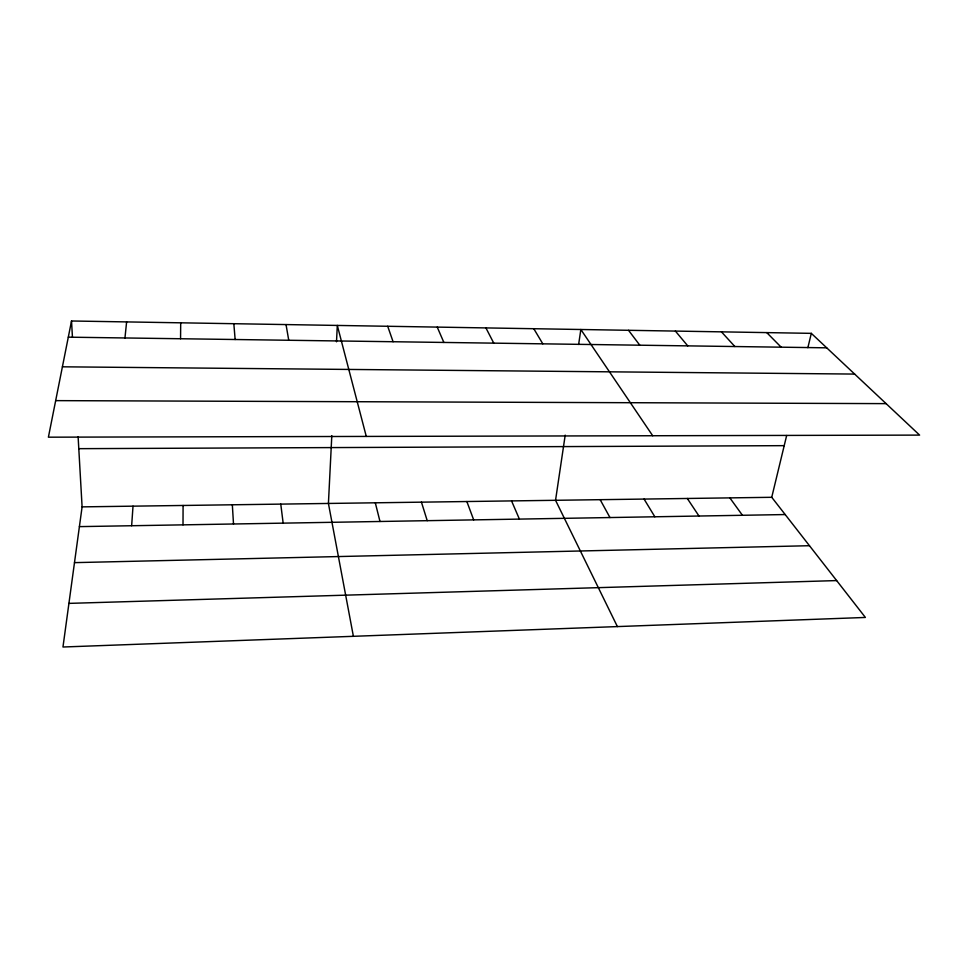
<?xml version="1.0" encoding="UTF-8"?>
<svg xmlns="http://www.w3.org/2000/svg" width="968" height="968" viewBox="0 0 968 968"><rect width="100%" height="100%" fill="white"/><g stroke="black" fill="none" stroke-linecap="round" stroke-linejoin="round"><path stroke-width="1.45" d="M183.012 524.85L183.085 505.465M180.556 338.752L180.701 322.816M331.806 435.648L328.418 503.445L353.393 636.315M336.501 341.801L337.312 325.429L366.279 436.423M131.648 525.733L133.015 506.155M124.957 337.965L126.614 321.908M78.118 436.81L82.098 506.869L62.968 647.011L865.392 617.451L771.738 497.298L786.657 435.515M565.203 435.14L555.547 500.299L617.39 626.586M578.634 344.451L580.848 329.507L652.71 435.745M71.523 320.989L48.4 437.185L919.6 435.104L811.317 333.355L71.523 320.989L72.455 337.348M807.869 347.669L811.317 333.355M68.922 603.379L836.642 580.582M74.488 562.638L809.478 545.71M79.4 526.628L785.181 514.553M82.098 506.869L771.738 497.298M78.795 448.668L784.213 445.655M55.672 400.631L886.107 403.632M62.412 366.811L854.647 374.071M68.305 337.166L826.708 347.827M766.765 332.617L781.176 347.185M721.45 331.855L734.869 346.532M675.386 331.08L687.74 345.866M628.522 330.306L639.8 345.201M729.848 497.879L742.432 515.279M687.304 498.472L698.993 516.029M644.071 499.077L654.84 516.779M533.791 328.721L542.806 343.834M600.16 499.682L609.973 517.553M485.924 327.922L493.765 343.144M437.233 327.111L443.864 342.442M511.552 500.904L519.393 519.102M466.854 501.533L473.679 519.876M387.708 326.276L393.081 341.728M421.443 502.162L427.215 520.675M375.306 502.803L379.988 521.486M286.032 324.582L288.742 340.264M280.768 504.11L283.152 523.144M233.832 323.711L235.139 339.514M232.332 504.776L233.506 523.99"/></g></svg>
